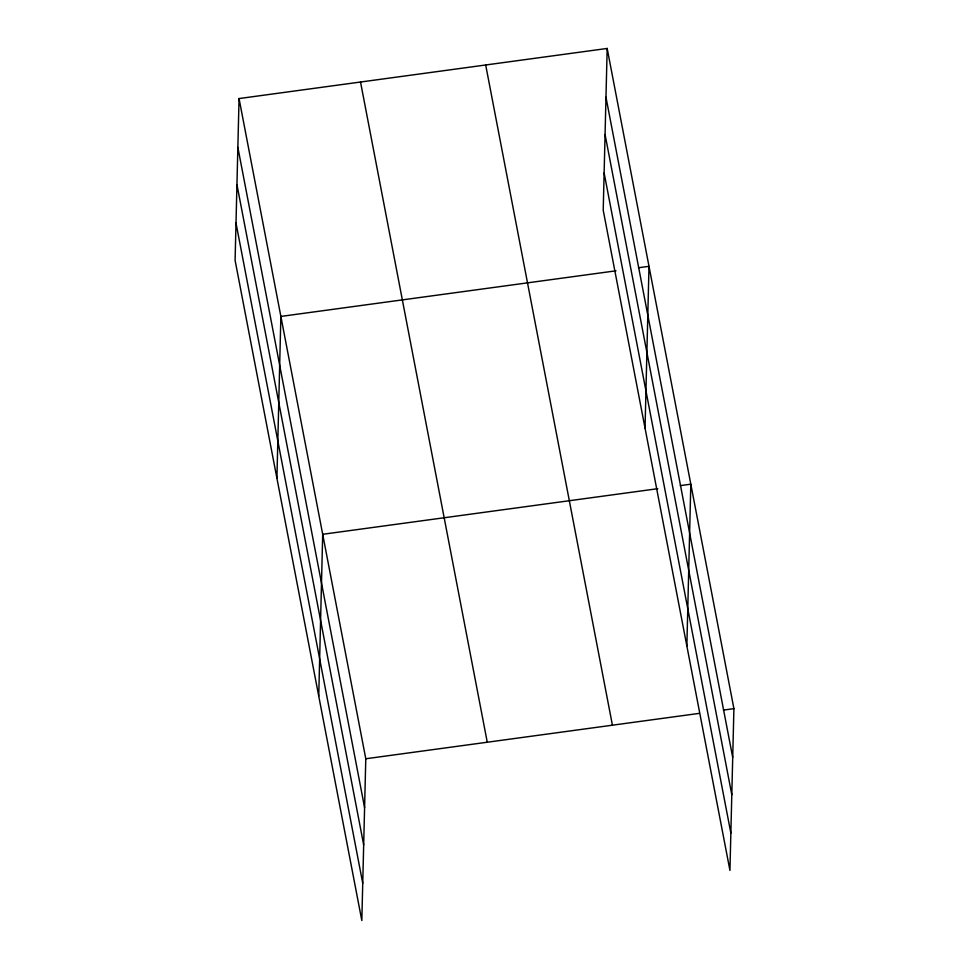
<?xml version="1.0" encoding="UTF-8"?>
<svg xmlns="http://www.w3.org/2000/svg" width="969" height="969" viewBox="0 0 969 969"><rect width="100%" height="100%" fill="white"/><g stroke="black" fill="none" stroke-linecap="round" stroke-linejoin="round"><path stroke-width="1.45" d="M239.052 98.559L235.092 260.346L361.825 920.55L365.785 758.763L239.052 98.559L607.175 48.45L733.908 708.654L729.948 870.441L603.215 210.237L607.175 48.45M276.916 478.214L280.865 316.427L616.005 270.811M318.74 696.081L322.689 534.294L657.818 488.679M645.039 428.104L649 266.318L638.498 267.747M686.864 645.972L690.812 484.185L680.323 485.614M365.785 758.763L699.412 713.354M723.407 710.083L733.908 708.654M605.976 97.227L732.709 757.431M605.068 134.521L731.801 794.725M604.123 172.942L730.868 833.158M485.687 64.984L612.42 725.187M360.529 82.026L487.262 742.23M237.853 147.336L364.586 807.54M236.945 184.631L363.678 844.835M236 223.052L362.745 883.256"/></g></svg>
